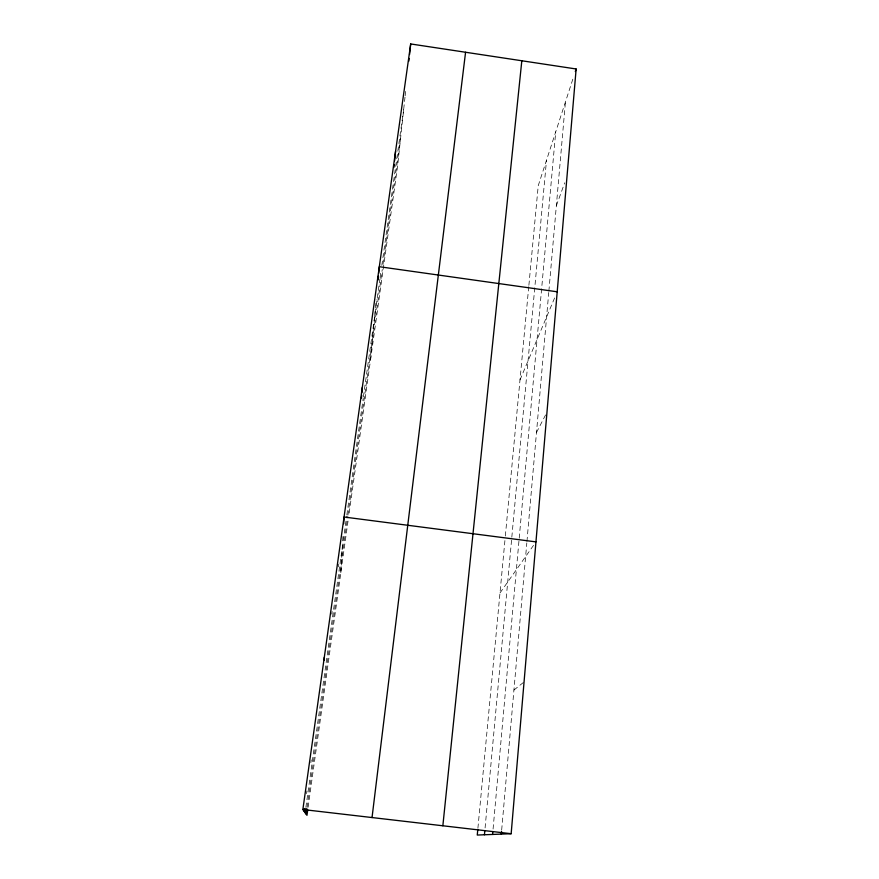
<?xml version="1.0" encoding="UTF-8"?>
<svg xmlns="http://www.w3.org/2000/svg" width="879" height="879" viewBox="0 0 879 879"><rect width="100%" height="100%" fill="white"/><g stroke="black" fill="none" stroke-linecap="round" stroke-linejoin="round"><path stroke-width="0.66" stroke-dasharray="4.39 3.3" d="M340.832 572.745L342.601 542.167M342.678 540.871L343.052 534.344M501.678 830.018L526.818 542.914M526.939 541.552L548.749 292.498M548.87 291.147L565.439 101.953M493.075 829.007L519.082 539.607M519.203 538.245L555.726 131.839M485.076 827.952L511.699 538.541M511.82 537.179L546.507 160.22M370.597 359.5L374.586 316.978M374.718 315.66L375.333 309.045M375.465 307.716L376.212 299.772M477.901 828.26L505.216 537.377M505.337 536.025L528.751 286.653M528.883 285.301L538.234 185.667L573.668 76.594M404.999 97.14L397.715 165.186L348.787 515.731M405.142 95.789L405.724 90.383M306.518 793.66L306.903 790.957M310.88 762.62L311.265 759.917M331.746 614.102L332.119 611.399M338.382 566.823L338.767 564.12M305.881 807.307L346.667 516.248M346.853 514.896L363.181 398.407M363.368 397.055L379.915 278.973M380.113 277.61L381.057 270.831M381.816 265.392L403.692 109.293M307.057 807.34L347.732 516.456M347.919 515.116L382.255 269.567M383.002 264.183L400.538 138.772M308.111 807.23L348.6 517.094M556.341 205.774L564.692 182.81M519.994 379.937L555.088 296.816M536.487 432.49L546.364 413.394M499.997 592.962L535.223 542.925M513.94 690.048L524.06 681.95"/><path stroke-width="1.32" d="M343.667 523.697L344.063 517.017L535.959 541.882M361.467 398L361.687 395.297M361.906 392.594L362.346 387.178M477.78 829.611L477.264 835.05L511.16 833.71L576.141 68.98L410.691 43.95L302.859 809.515L306.98 815.316L307.738 809.922M501.327 834.094L501.568 831.38M492.592 834.446L492.833 831.732M484.45 834.764L484.823 830.677M378.08 279.929L378.442 275.962M378.695 273.314L379.321 266.711L557.209 291.795M393.935 167.34L394.21 164.681M394.616 160.67L395.572 151.342M442.851 825.777L521.818 60.761M408.856 61.09L409.142 58.453M409.57 54.498L410.691 43.95M372.037 817.547L465.573 52.257M304.057 811.207L304.431 808.504M305.123 812.701L305.683 808.658M306.112 814.086L306.87 808.691M575.316 71.518L576.141 68.98M302.859 809.515L511.16 833.71M324.285 657.36L324.307 660.052"/></g></svg>
